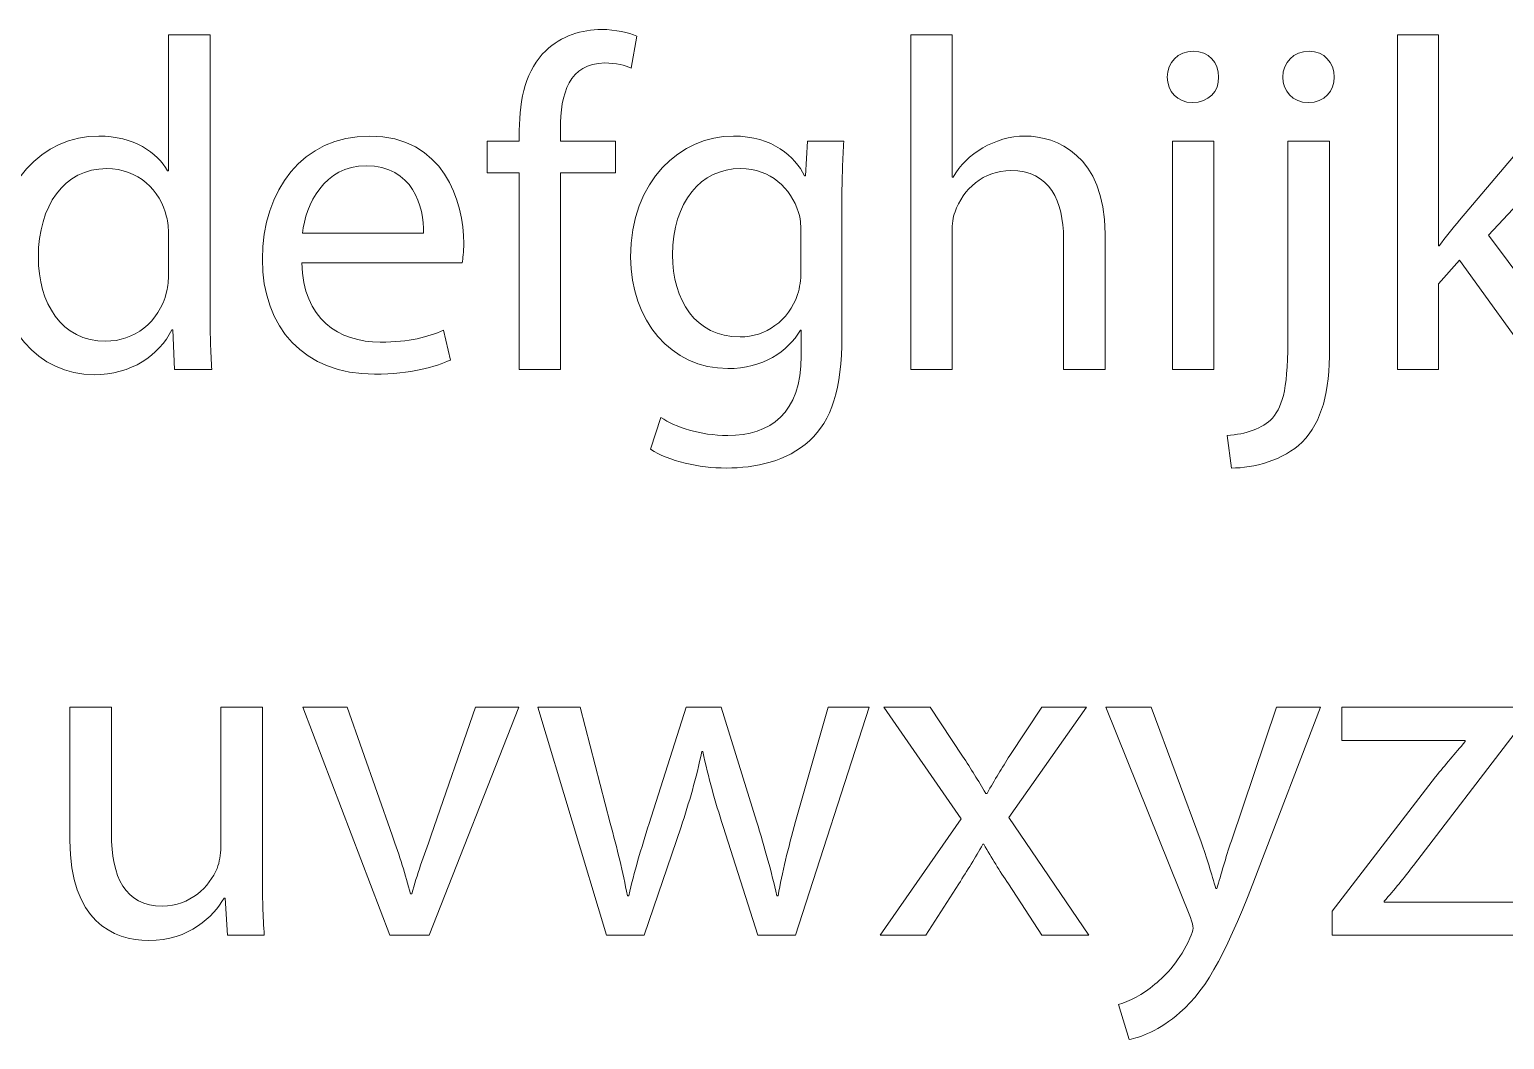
# Model space of a CAD drawing. Header units: millimetres. Extents: x 0 to 114, y 1 to 130.
# Drawn here: x 24.91 to 71.32, y 97.97 to 129.75 of the extents above; entities that cross this region are included whole.
import ezdxf

# ---------------------------------------------------------------- set-up
doc = ezdxf.new("R2010")
doc.units = ezdxf.units.MM
doc.header["$MEASUREMENT"] = 0
doc.layers.add('Layer 1', color=7, linetype='Continuous')

msp = doc.modelspace()

# ---------------------------------------------------------------- linework, layer by layer
at = {"layer": 'Layer 1', "lineweight": 0}
msp.add_lwpolyline([(60.868, 119.048), (60.868, 126.229), (62.174, 126.229), (62.174, 119.048), (60.868, 119.048)], dxfattribs=at)
for points, knots in [([(30.59, 129.582), (30.59, 129.582), (30.59, 120.903), (30.59, 120.903), (30.59, 120.265), (30.605, 119.538), (30.649, 119.048), (30.649, 119.048), (29.477, 119.048), (29.477, 119.048), (29.477, 119.048), (29.418, 120.294), (29.418, 120.294), (29.418, 120.294), (29.388, 120.294), (29.388, 120.294), (28.988, 119.493), (28.112, 118.885), (26.94, 118.885), (25.204, 118.885), (23.869, 120.354), (23.869, 122.535), (23.854, 124.924), (25.338, 126.392), (27.089, 126.392), (28.186, 126.392), (28.928, 125.873), (29.255, 125.294), (29.255, 125.294), (29.284, 125.294), (29.284, 125.294), (29.284, 125.294), (29.284, 129.582), (29.284, 129.582), (29.284, 129.582), (30.59, 129.582), (30.59, 129.582)], [0, 0, 0, 0, 1, 1, 1, 2, 2, 2, 3, 3, 3, 4, 4, 4, 5, 5, 5, 6, 6, 6, 7, 7, 7, 8, 8, 8, 9, 9, 9, 10, 10, 10, 11, 11, 11, 12, 12, 12, 12]), ([(40.321, 119.048), (40.321, 119.048), (40.321, 125.235), (40.321, 125.235), (40.321, 125.235), (39.313, 125.235), (39.313, 125.235), (39.313, 125.235), (39.313, 126.229), (39.313, 126.229), (39.313, 126.229), (40.321, 126.229), (40.321, 126.229), (40.321, 126.229), (40.321, 126.57), (40.321, 126.57), (40.321, 127.579), (40.544, 128.499), (41.152, 129.078), (41.642, 129.553), (42.295, 129.746), (42.903, 129.746), (43.363, 129.746), (43.764, 129.642), (44.016, 129.538), (44.016, 129.538), (43.838, 128.529), (43.838, 128.529), (43.645, 128.618), (43.378, 128.692), (43.007, 128.692), (41.894, 128.692), (41.612, 127.713), (41.612, 126.615), (41.612, 126.615), (41.612, 126.229), (41.612, 126.229), (41.612, 126.229), (43.348, 126.229), (43.348, 126.229), (43.348, 126.229), (43.348, 125.235), (43.348, 125.235), (43.348, 125.235), (41.612, 125.235), (41.612, 125.235), (41.612, 125.235), (41.612, 119.048), (41.612, 119.048), (41.612, 119.048), (40.321, 119.048), (40.321, 119.048)], [0, 0, 0, 0, 1, 1, 1, 2, 2, 2, 3, 3, 3, 4, 4, 4, 5, 5, 5, 6, 6, 6, 7, 7, 7, 8, 8, 8, 9, 9, 9, 10, 10, 10, 11, 11, 11, 12, 12, 12, 13, 13, 13, 14, 14, 14, 15, 15, 15, 16, 16, 16, 17, 17, 17, 17]), ([(52.635, 129.582), (52.635, 129.582), (53.94, 129.582), (53.94, 129.582), (53.94, 129.582), (53.94, 125.102), (53.94, 125.102), (53.94, 125.102), (53.97, 125.102), (53.97, 125.102), (54.178, 125.473), (54.504, 125.799), (54.905, 126.021), (55.291, 126.244), (55.75, 126.392), (56.24, 126.392), (57.204, 126.392), (58.748, 125.799), (58.748, 123.321), (58.748, 123.321), (58.748, 119.048), (58.748, 119.048), (58.748, 119.048), (57.442, 119.048), (57.442, 119.048), (57.442, 119.048), (57.442, 123.173), (57.442, 123.173), (57.442, 124.33), (57.012, 125.309), (55.78, 125.309), (54.934, 125.309), (54.267, 124.716), (54.029, 124.004), (53.955, 123.826), (53.94, 123.633), (53.94, 123.381), (53.94, 123.381), (53.94, 119.048), (53.94, 119.048), (53.94, 119.048), (52.635, 119.048), (52.635, 119.048), (52.635, 119.048), (52.635, 129.582), (52.635, 129.582)], [0, 0, 0, 0, 1, 1, 1, 2, 2, 2, 3, 3, 3, 4, 4, 4, 5, 5, 5, 6, 6, 6, 7, 7, 7, 8, 8, 8, 9, 9, 9, 10, 10, 10, 11, 11, 11, 12, 12, 12, 13, 13, 13, 14, 14, 14, 15, 15, 15, 15]), ([(69.235, 122.935), (69.235, 122.935), (69.265, 122.935), (69.265, 122.935), (69.443, 123.188), (69.695, 123.499), (69.903, 123.751), (69.903, 123.751), (72.01, 126.229), (72.01, 126.229), (72.01, 126.229), (73.583, 126.229), (73.583, 126.229), (73.583, 126.229), (70.808, 123.277), (70.808, 123.277), (70.808, 123.277), (73.968, 119.048), (73.968, 119.048), (73.968, 119.048), (72.381, 119.048), (72.381, 119.048), (72.381, 119.048), (69.903, 122.49), (69.903, 122.49), (69.903, 122.49), (69.235, 121.748), (69.235, 121.748), (69.235, 121.748), (69.235, 119.048), (69.235, 119.048), (69.235, 119.048), (67.945, 119.048), (67.945, 119.048), (67.945, 119.048), (67.945, 129.582), (67.945, 129.582), (67.945, 129.582), (69.235, 129.582), (69.235, 129.582), (69.235, 129.582), (69.235, 122.935), (69.235, 122.935)], [0, 0, 0, 0, 1, 1, 1, 2, 2, 2, 3, 3, 3, 4, 4, 4, 5, 5, 5, 6, 6, 6, 7, 7, 7, 8, 8, 8, 9, 9, 9, 10, 10, 10, 11, 11, 11, 12, 12, 12, 13, 13, 13, 14, 14, 14, 14]), ([(62.322, 128.247), (62.337, 127.802), (62.011, 127.446), (61.491, 127.446), (61.032, 127.446), (60.705, 127.802), (60.705, 128.247), (60.705, 128.707), (61.046, 129.063), (61.521, 129.063), (62.011, 129.063), (62.322, 128.707), (62.322, 128.247)], [0, 0, 0, 0, 1, 1, 1, 2, 2, 2, 3, 3, 3, 4, 4, 4, 4]), ([(65.957, 128.247), (65.972, 127.817), (65.66, 127.446), (65.141, 127.446), (64.651, 127.446), (64.34, 127.817), (64.34, 128.247), (64.34, 128.707), (64.681, 129.063), (65.171, 129.063), (65.645, 129.063), (65.957, 128.707), (65.957, 128.247)], [0, 0, 0, 0, 1, 1, 1, 2, 2, 2, 3, 3, 3, 4, 4, 4, 4]), ([(33.482, 122.401), (33.512, 120.636), (34.64, 119.909), (35.945, 119.909), (36.88, 119.909), (37.444, 120.072), (37.933, 120.28), (37.933, 120.28), (38.156, 119.345), (38.156, 119.345), (37.696, 119.137), (36.91, 118.9), (35.767, 118.9), (33.557, 118.9), (32.236, 120.354), (32.236, 122.52), (32.236, 124.686), (33.512, 126.392), (35.604, 126.392), (37.948, 126.392), (38.571, 124.33), (38.571, 123.01), (38.571, 122.743), (38.542, 122.535), (38.527, 122.401), (38.527, 122.401), (33.482, 122.401), (33.482, 122.401)], [0, 0, 0, 0, 1, 1, 1, 2, 2, 2, 3, 3, 3, 4, 4, 4, 5, 5, 5, 6, 6, 6, 7, 7, 7, 8, 8, 8, 9, 9, 9, 9]), ([(50.529, 126.229), (50.499, 125.71), (50.469, 125.131), (50.469, 124.256), (50.469, 124.256), (50.469, 120.087), (50.469, 120.087), (50.469, 118.44), (50.143, 117.431), (49.446, 116.808), (48.748, 116.155), (47.739, 115.947), (46.834, 115.947), (45.974, 115.947), (45.024, 116.155), (44.446, 116.541), (44.446, 116.541), (44.772, 117.535), (44.772, 117.535), (45.247, 117.238), (45.989, 116.971), (46.879, 116.971), (48.214, 116.971), (49.193, 117.668), (49.193, 119.478), (49.193, 119.478), (49.193, 120.28), (49.193, 120.28), (49.193, 120.28), (49.164, 120.28), (49.164, 120.28), (48.763, 119.612), (47.992, 119.078), (46.879, 119.078), (45.098, 119.078), (43.822, 120.591), (43.822, 122.579), (43.822, 125.013), (45.41, 126.392), (47.057, 126.392), (48.303, 126.392), (48.986, 125.74), (49.297, 125.146), (49.297, 125.146), (49.327, 125.146), (49.327, 125.146), (49.327, 125.146), (49.386, 126.229), (49.386, 126.229), (49.386, 126.229), (50.529, 126.229), (50.529, 126.229)], [0, 0, 0, 0, 1, 1, 1, 2, 2, 2, 3, 3, 3, 4, 4, 4, 5, 5, 5, 6, 6, 6, 7, 7, 7, 8, 8, 8, 9, 9, 9, 10, 10, 10, 11, 11, 11, 12, 12, 12, 13, 13, 13, 14, 14, 14, 15, 15, 15, 16, 16, 16, 17, 17, 17, 17]), ([(62.589, 116.971), (63.182, 117.016), (63.702, 117.179), (64.013, 117.52), (64.369, 117.935), (64.503, 118.499), (64.503, 120.22), (64.503, 120.22), (64.503, 126.229), (64.503, 126.229), (64.503, 126.229), (65.809, 126.229), (65.809, 126.229), (65.809, 126.229), (65.809, 119.716), (65.809, 119.716), (65.809, 118.321), (65.586, 117.416), (64.948, 116.763), (64.369, 116.185), (63.42, 115.947), (62.723, 115.947), (62.723, 115.947), (62.589, 116.971), (62.589, 116.971)], [0, 0, 0, 0, 1, 1, 1, 2, 2, 2, 3, 3, 3, 4, 4, 4, 5, 5, 5, 6, 6, 6, 7, 7, 7, 8, 8, 8, 8]), ([(29.284, 123.306), (29.284, 123.47), (29.269, 123.692), (29.225, 123.855), (29.032, 124.686), (28.32, 125.369), (27.341, 125.369), (25.991, 125.369), (25.189, 124.182), (25.189, 122.594), (25.189, 121.14), (25.902, 119.938), (27.311, 119.938), (28.186, 119.938), (28.988, 120.517), (29.225, 121.496), (29.269, 121.674), (29.284, 121.852), (29.284, 122.06), (29.284, 122.06), (29.284, 123.306), (29.284, 123.306)], [0, 0, 0, 0, 1, 1, 1, 2, 2, 2, 3, 3, 3, 4, 4, 4, 5, 5, 5, 6, 6, 6, 7, 7, 7, 7]), ([(37.31, 123.336), (37.325, 124.167), (36.969, 125.458), (35.5, 125.458), (34.18, 125.458), (33.601, 124.241), (33.497, 123.336), (33.497, 123.336), (37.31, 123.336), (37.31, 123.336)], [0, 0, 0, 0, 1, 1, 1, 2, 2, 2, 3, 3, 3, 3]), ([(49.179, 123.395), (49.179, 123.618), (49.164, 123.811), (49.104, 123.989), (48.867, 124.746), (48.229, 125.369), (47.279, 125.369), (46.033, 125.369), (45.143, 124.315), (45.143, 122.654), (45.143, 121.244), (45.855, 120.072), (47.265, 120.072), (48.066, 120.072), (48.793, 120.576), (49.075, 121.407), (49.149, 121.63), (49.179, 121.882), (49.179, 122.105), (49.179, 122.105), (49.179, 123.395), (49.179, 123.395)], [0, 0, 0, 0, 1, 1, 1, 2, 2, 2, 3, 3, 3, 4, 4, 4, 5, 5, 5, 6, 6, 6, 7, 7, 7, 7]), ([(32.237, 103.204), (32.237, 102.462), (32.252, 101.809), (32.296, 101.246), (32.296, 101.246), (31.139, 101.246), (31.139, 101.246), (31.139, 101.246), (31.065, 102.418), (31.065, 102.418), (31.065, 102.418), (31.035, 102.418), (31.035, 102.418), (30.694, 101.839), (29.937, 101.082), (28.661, 101.082), (27.533, 101.082), (26.183, 101.706), (26.183, 104.228), (26.183, 104.228), (26.183, 108.427), (26.183, 108.427), (26.183, 108.427), (27.489, 108.427), (27.489, 108.427), (27.489, 108.427), (27.489, 104.45), (27.489, 104.45), (27.489, 103.085), (27.904, 102.165), (29.091, 102.165), (29.967, 102.165), (30.575, 102.774), (30.812, 103.352), (30.886, 103.545), (30.931, 103.783), (30.931, 104.02), (30.931, 104.02), (30.931, 108.427), (30.931, 108.427), (30.931, 108.427), (32.237, 108.427), (32.237, 108.427), (32.237, 108.427), (32.237, 103.204), (32.237, 103.204)], [0, 0, 0, 0, 1, 1, 1, 2, 2, 2, 3, 3, 3, 4, 4, 4, 5, 5, 5, 6, 6, 6, 7, 7, 7, 8, 8, 8, 9, 9, 9, 10, 10, 10, 11, 11, 11, 12, 12, 12, 13, 13, 13, 14, 14, 14, 15, 15, 15, 15]), ([(34.906, 108.427), (34.906, 108.427), (36.316, 104.391), (36.316, 104.391), (36.553, 103.738), (36.746, 103.145), (36.895, 102.551), (36.895, 102.551), (36.939, 102.551), (36.939, 102.551), (37.102, 103.145), (37.31, 103.738), (37.547, 104.391), (37.547, 104.391), (38.942, 108.427), (38.942, 108.427), (38.942, 108.427), (40.307, 108.427), (40.307, 108.427), (40.307, 108.427), (37.488, 101.246), (37.488, 101.246), (37.488, 101.246), (36.242, 101.246), (36.242, 101.246), (36.242, 101.246), (33.512, 108.427), (33.512, 108.427), (33.512, 108.427), (34.906, 108.427), (34.906, 108.427)], [0, 0, 0, 0, 1, 1, 1, 2, 2, 2, 3, 3, 3, 4, 4, 4, 5, 5, 5, 6, 6, 6, 7, 7, 7, 8, 8, 8, 9, 9, 9, 10, 10, 10, 10]), ([(42.235, 108.427), (42.235, 108.427), (43.184, 104.777), (43.184, 104.777), (43.392, 103.976), (43.585, 103.234), (43.719, 102.492), (43.719, 102.492), (43.763, 102.492), (43.763, 102.492), (43.926, 103.219), (44.164, 103.99), (44.401, 104.762), (44.401, 104.762), (45.573, 108.427), (45.573, 108.427), (45.573, 108.427), (46.671, 108.427), (46.671, 108.427), (46.671, 108.427), (47.784, 104.836), (47.784, 104.836), (48.051, 103.976), (48.259, 103.219), (48.422, 102.492), (48.422, 102.492), (48.466, 102.492), (48.466, 102.492), (48.585, 103.219), (48.778, 103.976), (49.015, 104.821), (49.015, 104.821), (50.039, 108.427), (50.039, 108.427), (50.039, 108.427), (51.33, 108.427), (51.33, 108.427), (51.33, 108.427), (49.015, 101.246), (49.015, 101.246), (49.015, 101.246), (47.828, 101.246), (47.828, 101.246), (47.828, 101.246), (46.73, 104.673), (46.73, 104.673), (46.478, 105.474), (46.27, 106.186), (46.092, 107.032), (46.092, 107.032), (46.063, 107.032), (46.063, 107.032), (45.885, 106.171), (45.662, 105.43), (45.41, 104.658), (45.41, 104.658), (44.253, 101.246), (44.253, 101.246), (44.253, 101.246), (43.066, 101.246), (43.066, 101.246), (43.066, 101.246), (40.9, 108.427), (40.9, 108.427), (40.9, 108.427), (42.235, 108.427), (42.235, 108.427)], [0, 0, 0, 0, 1, 1, 1, 2, 2, 2, 3, 3, 3, 4, 4, 4, 5, 5, 5, 6, 6, 6, 7, 7, 7, 8, 8, 8, 9, 9, 9, 10, 10, 10, 11, 11, 11, 12, 12, 12, 13, 13, 13, 14, 14, 14, 15, 15, 15, 16, 16, 16, 17, 17, 17, 18, 18, 18, 19, 19, 19, 20, 20, 20, 21, 21, 21, 22, 22, 22, 22]), ([(53.243, 108.427), (53.243, 108.427), (54.266, 106.884), (54.266, 106.884), (54.533, 106.483), (54.756, 106.112), (54.993, 105.711), (54.993, 105.711), (55.038, 105.711), (55.038, 105.711), (55.275, 106.142), (55.513, 106.513), (55.75, 106.898), (55.75, 106.898), (56.759, 108.427), (56.759, 108.427), (56.759, 108.427), (58.169, 108.427), (58.169, 108.427), (58.169, 108.427), (55.72, 104.955), (55.72, 104.955), (55.72, 104.955), (58.243, 101.246), (58.243, 101.246), (58.243, 101.246), (56.759, 101.246), (56.759, 101.246), (56.759, 101.246), (55.706, 102.863), (55.706, 102.863), (55.424, 103.278), (55.186, 103.679), (54.934, 104.109), (54.934, 104.109), (54.904, 104.109), (54.904, 104.109), (54.667, 103.679), (54.415, 103.293), (54.148, 102.863), (54.148, 102.863), (53.109, 101.246), (53.109, 101.246), (53.109, 101.246), (51.67, 101.246), (51.67, 101.246), (51.67, 101.246), (54.222, 104.91), (54.222, 104.91), (54.222, 104.91), (51.789, 108.427), (51.789, 108.427), (51.789, 108.427), (53.243, 108.427), (53.243, 108.427)], [0, 0, 0, 0, 1, 1, 1, 2, 2, 2, 3, 3, 3, 4, 4, 4, 5, 5, 5, 6, 6, 6, 7, 7, 7, 8, 8, 8, 9, 9, 9, 10, 10, 10, 11, 11, 11, 12, 12, 12, 13, 13, 13, 14, 14, 14, 15, 15, 15, 16, 16, 16, 17, 17, 17, 18, 18, 18, 18]), ([(60.201, 108.427), (60.201, 108.427), (61.773, 104.183), (61.773, 104.183), (61.936, 103.709), (62.115, 103.145), (62.233, 102.714), (62.233, 102.714), (62.263, 102.714), (62.263, 102.714), (62.396, 103.145), (62.545, 103.694), (62.723, 104.213), (62.723, 104.213), (64.147, 108.427), (64.147, 108.427), (64.147, 108.427), (65.527, 108.427), (65.527, 108.427), (65.527, 108.427), (63.569, 103.308), (63.569, 103.308), (62.634, 100.845), (61.996, 99.584), (61.106, 98.812), (60.468, 98.249), (59.83, 98.026), (59.503, 97.967), (59.503, 97.967), (59.177, 99.065), (59.177, 99.065), (59.503, 99.168), (59.934, 99.376), (60.319, 99.703), (60.675, 99.984), (61.12, 100.489), (61.417, 101.157), (61.476, 101.29), (61.521, 101.394), (61.521, 101.468), (61.521, 101.542), (61.491, 101.646), (61.432, 101.809), (61.432, 101.809), (58.776, 108.427), (58.776, 108.427), (58.776, 108.427), (60.201, 108.427), (60.201, 108.427)], [0, 0, 0, 0, 1, 1, 1, 2, 2, 2, 3, 3, 3, 4, 4, 4, 5, 5, 5, 6, 6, 6, 7, 7, 7, 8, 8, 8, 9, 9, 9, 10, 10, 10, 11, 11, 11, 12, 12, 12, 13, 13, 13, 14, 14, 14, 15, 15, 15, 16, 16, 16, 16]), ([(65.897, 102.002), (65.897, 102.002), (69.146, 106.231), (69.146, 106.231), (69.458, 106.617), (69.755, 106.958), (70.081, 107.344), (70.081, 107.344), (70.081, 107.373), (70.081, 107.373), (70.081, 107.373), (66.194, 107.373), (66.194, 107.373), (66.194, 107.373), (66.194, 108.427), (66.194, 108.427), (66.194, 108.427), (71.669, 108.427), (71.669, 108.427), (71.669, 108.427), (71.654, 107.611), (71.654, 107.611), (71.654, 107.611), (68.449, 103.441), (68.449, 103.441), (68.152, 103.041), (67.856, 102.685), (67.529, 102.314), (67.529, 102.314), (67.529, 102.284), (67.529, 102.284), (67.529, 102.284), (71.728, 102.284), (71.728, 102.284), (71.728, 102.284), (71.728, 101.246), (71.728, 101.246), (71.728, 101.246), (65.897, 101.246), (65.897, 101.246), (65.897, 101.246), (65.897, 102.002), (65.897, 102.002)], [0, 0, 0, 0, 1, 1, 1, 2, 2, 2, 3, 3, 3, 4, 4, 4, 5, 5, 5, 6, 6, 6, 7, 7, 7, 8, 8, 8, 9, 9, 9, 10, 10, 10, 11, 11, 11, 12, 12, 12, 13, 13, 13, 14, 14, 14, 14])]:
    msp.add_open_spline(points, degree=3, knots=knots, dxfattribs=at)

doc.saveas('drawing.dxf')
